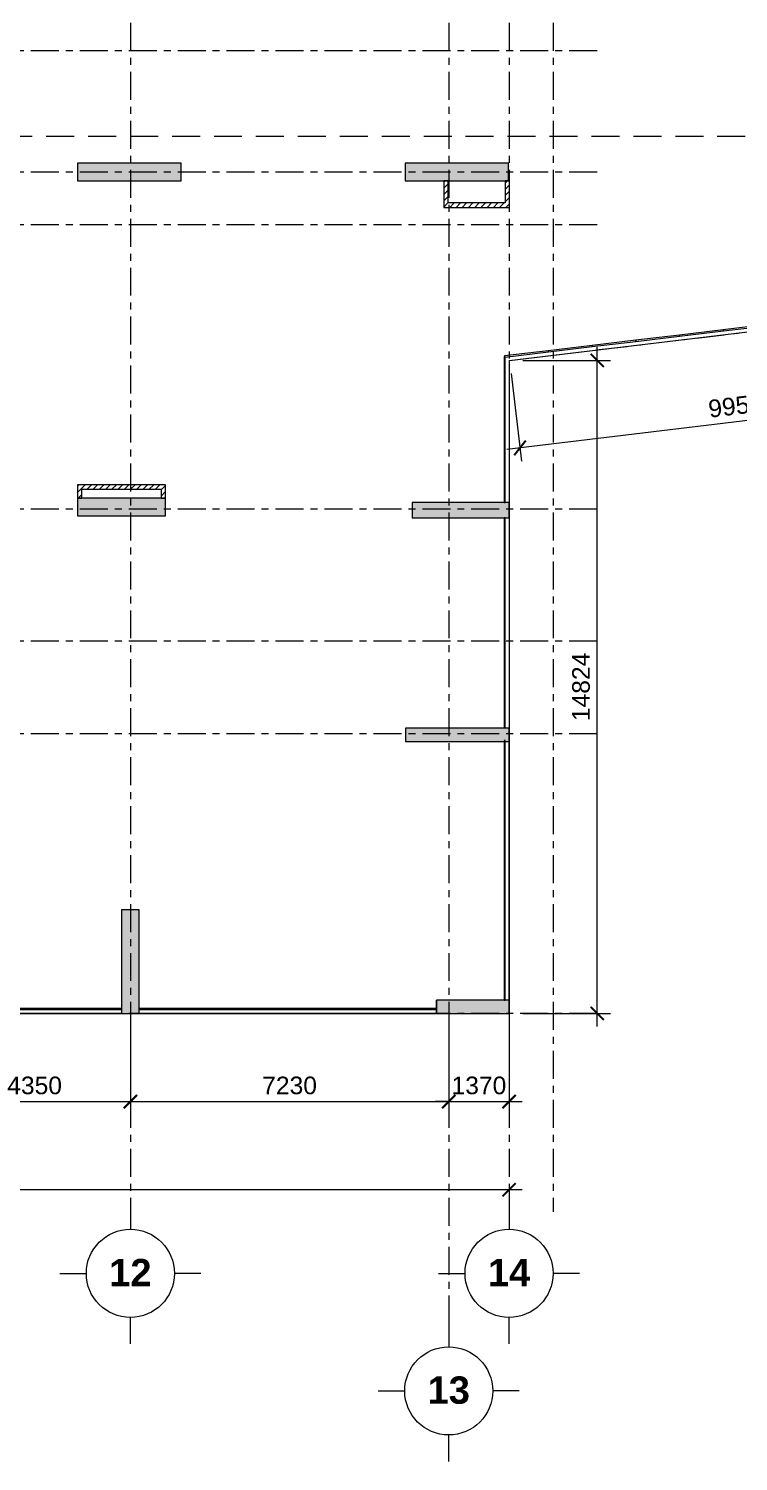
# Model space of a CAD drawing. Header units: millimetres. Extents: x -20201 to 105152, y -11216 to 48206.
# Drawn here: x 30090 to 46207, y -10168 to 22356 of the extents above; entities that cross this region are included whole.
import ezdxf

# ---------------------------------------------------------------- set-up
doc = ezdxf.new("R2010")
doc.units = ezdxf.units.MM
doc.linetypes.add('Grid Line', pattern=[22.225, 12.7, -3.175, 3.175, -3.175])
doc.linetypes.add('HIDDEN2', pattern=[4.7625, 3.175, -1.5875])
for name, color, linetype, lineweight in [('DIM', 1, 'Continuous', 5), ('HATCH-TUONG', 152, 'Continuous', 9), ('KH', 6, 'Continuous', 5), ('KI-HIEU-1', 151, 'Continuous', 9), ('KINH', 152, 'Continuous', 5), ('NET CAT', 3, 'Continuous', 5), ('NET CATConcrete', 3, 'Continuous', 5), ('NET-CAT', 3, 'Continuous', 9), ('NET-THAY', 2, 'Continuous', 9), ('TRUC', 225, 'Continuous', 5)]:
    doc.layers.add(name, color=color, linetype=linetype, lineweight=lineweight)
doc.styles.add('Arial_B', font='arialbd_1.ttf', dxfattribs={"height": 619.047619})
doc.styles.add('TA1', font='arial_1.ttf')
doc.dimstyles.new('D_200_KTx2', dxfattribs={"dimtxt": 400, "dimasz": 300, "dimexe": 300, "dimexo": 300, "dimgap": 160, "dimtad": 1, "dimdec": 0, "dimzin": 9, "dimtxsty": 'TA1', "dimblk": 'ARCHTICK', "dimcen": 1, "dimdle": 300, "dimclrd": 256, "dimclre": 256, "dimclrt": 7, "dimadec": 0, "dimazin": 0, "dimtfac": 1, "dimtdec": 0, "dimtix": 1, "dimtmove": 1, "dimatfit": 3, "dimldrblk": 'ARCHTICK', "dimfxl": 0, "dimtolj": 1, "dimtzin": 0, "dimlwd": -1, "dimlwe": -1, "dimarcsym": 0})
pattern_1 = [(45, (0, 0), (-70.71068, 70.71068), [])]

# ---------------------------------------------------------------- blocks, each defined once
blk = doc.blocks.new('ALC1807-ASCENT PLAZA-KET CAU 1_rvt-1-MẶT BẰNG TẦNG 1')
at = {"layer": 'NET CAT'}
for points in [[(33551, 18900), (33551, 19300), (31201, 19300), (31201, 18900)], [(40991, 18900), (40991, 19300), (38641, 19300), (38641, 18900)], [(33201, 11300), (33201, 11700), (31201, 11700), (31201, 11300)], [(41001, 11250), (41001, 11600), (38801, 11600), (38801, 11250)], [(41001, 6175), (41001, 6475), (38651, 6475), (38651, 6175)], [(32601, 0), (32601, 2350), (32201, 2350), (32201, 0)], [(41001, 0), (41001, 300), (39351, 300), (39351, 0)]]:
    blk.add_hatch(color=7, dxfattribs=at).paths.add_polyline_path(points, flags=0)
at = {"layer": 'NET CAT', "color": 90, "lineweight": 13}
for p, q in [((33551, 19300), (31201, 19300)), ((31201, 19300), (31201, 18900)), ((33551, 18900), (33551, 19300)), ((40991, 19300), (38641, 19300)), ((38641, 19300), (38641, 18900)), ((40991, 18900), (40991, 19300)), ((31201, 18900), (33551, 18900)), ((38641, 18900), (40991, 18900)), ((33201, 11700), (31201, 11700)), ((31201, 11700), (31201, 11300)), ((33201, 11300), (33201, 11700)), ((41001, 11600), (38801, 11600)), ((38801, 11600), (38801, 11250)), ((41001, 11250), (41001, 11600)), ((31201, 11300), (33201, 11300)), ((38801, 11250), (41001, 11250)), ((41001, 6475), (38651, 6475)), ((38651, 6475), (38651, 6175)), ((41001, 6175), (41001, 6475)), ((38651, 6175), (41001, 6175)), ((32201, 2350), (32201, 0)), ((32601, 2350), (32201, 2350)), ((32601, 0), (32601, 2350)), ((41001, 300), (39351, 300)), ((39351, 300), (39351, 0)), ((41001, 0), (41001, 300)), ((32201, 0), (32601, 0)), ((39351, 0), (41001, 0))]:
    blk.add_line(p, q, dxfattribs=at)
blk = doc.blocks.new('System Panel - Glazed-394770-MẶT BẰNG TẦNG 2')
at = {"layer": 'KINH', "lineweight": 9}
for p, q in [((500, 13), (-500, 13)), ((-500, 13), (-500, -13)), ((500, -13), (500, 13)), ((-500, -13), (500, -13))]:
    blk.add_line(p, q, dxfattribs=at)
blk = doc.blocks.new('System Panel - Glazed-616473-MẶT BẰNG TẦNG 2')
at = {"layer": 'KINH', "lineweight": 9}
for p, q in [((450, 13), (-450, 13)), ((-450, 13), (-450, -13)), ((450, -13), (450, 13)), ((-450, -13), (450, -13))]:
    blk.add_line(p, q, dxfattribs=at)
blk = doc.blocks.new('System Panel - Glazed-616623-MẶT BẰNG TẦNG 2')
at = {"layer": 'KINH', "color": 250, "lineweight": 9}
for p, q in [((156, 13), (-156, 13)), ((-156, 13), (-156, -13)), ((156, -13), (156, 13)), ((-156, -13), (156, -13))]:
    blk.add_line(p, q, dxfattribs=at)
blk = doc.blocks.new('System Panel - Glazed-540955-MẶT BẰNG TẦNG 2')
at = {"layer": 'KINH', "lineweight": 9}
for p, q in [((500, 13), (-500, 13)), ((-500, 13), (-500, -13)), ((500, -13), (500, 13)), ((-500, -13), (500, -13))]:
    blk.add_line(p, q, dxfattribs=at)
blk = doc.blocks.new('_ARCHTICK')
at = {"color": 0, "linetype": 'ByBlock', "const_width": 0.15}
blk.add_lwpolyline([(-0.5, -0.5), (0.5, 0.5)], dxfattribs=at)
blk = doc.blocks.new('*D97')
at = {"layer": 'Defpoints', "color": 0, "transparency": 16777216}
for p in [(28051, 0), (32401, 0), (32401, -2000)]:
    blk.add_point(p, dxfattribs=at)
at = {"layer": 'DIM', "transparency": 16777216}
for p, q in [((28051, -300), (28051, -2300)), ((32401, -300), (32401, -2300)), ((27751, -2000), (32701, -2000))]:
    blk.add_line(p, q, dxfattribs=at)
at = {"layer": 'DIM', "transparency": 16777216, "xscale": 300, "yscale": 300, "zscale": 300, "rotation": 180}
blk.add_blockref('_ARCHTICK', (28051, -2000), dxfattribs=at)
at = {"layer": 'DIM', "transparency": 16777216, "xscale": 300, "yscale": 300, "zscale": 300}
blk.add_blockref('_ARCHTICK', (32401, -2000), dxfattribs=at)
at = {"layer": 'DIM', "color": 7, "transparency": 16777216, "insert": (30226, -1636), "char_height": 400, "attachment_point": 5, "style": 'TA1'}
blk.add_mtext('\\A1;4350', dxfattribs=at)
blk = doc.blocks.new('*D98')
at = {"layer": 'Defpoints', "color": 0, "transparency": 16777216}
for p in [(32401, 0), (39631, 0), (39631, -2000)]:
    blk.add_point(p, dxfattribs=at)
at = {"layer": 'DIM', "transparency": 16777216}
for p, q in [((32401, -300), (32401, -2300)), ((39631, -300), (39631, -2300)), ((32101, -2000), (39931, -2000))]:
    blk.add_line(p, q, dxfattribs=at)
at = {"layer": 'DIM', "transparency": 16777216, "xscale": 300, "yscale": 300, "zscale": 300, "rotation": 180}
blk.add_blockref('_ARCHTICK', (32401, -2000), dxfattribs=at)
at = {"layer": 'DIM', "transparency": 16777216, "xscale": 300, "yscale": 300, "zscale": 300}
blk.add_blockref('_ARCHTICK', (39631, -2000), dxfattribs=at)
at = {"layer": 'DIM', "color": 7, "transparency": 16777216, "insert": (36016, -1636), "char_height": 400, "attachment_point": 5, "style": 'TA1'}
blk.add_mtext('\\A1;7230', dxfattribs=at)
blk = doc.blocks.new('*D99')
at = {"layer": 'Defpoints', "color": 0, "transparency": 16777216}
for p in [(39631, 0), (41001, 0), (41001, -2000)]:
    blk.add_point(p, dxfattribs=at)
at = {"layer": 'DIM', "transparency": 16777216}
for p, q in [((39631, -300), (39631, -2300)), ((41001, -300), (41001, -2300)), ((39631, -2000), (39331, -2000)), ((39631, -2000), (41001, -2000)), ((41001, -2000), (41301, -2000))]:
    blk.add_line(p, q, dxfattribs=at)
at = {"layer": 'DIM', "transparency": 16777216, "xscale": 300, "yscale": 300, "zscale": 300}
blk.add_blockref('_ARCHTICK', (39631, -2000), dxfattribs=at)
at = {"layer": 'DIM', "transparency": 16777216, "xscale": 300, "yscale": 300, "zscale": 300, "rotation": 180}
blk.add_blockref('_ARCHTICK', (41001, -2000), dxfattribs=at)
at = {"layer": 'DIM', "color": 7, "transparency": 16777216, "insert": (40316, -1636), "char_height": 400, "attachment_point": 5, "style": 'TA1'}
blk.add_mtext('\\A1;1370', dxfattribs=at)
blk = doc.blocks.new('*D100')
at = {"layer": 'Defpoints', "color": 0, "transparency": 16777216}
for p in [(-8499, -3576), (41001, -3576), (41001, -4000)]:
    blk.add_point(p, dxfattribs=at)
at = {"layer": 'DIM', "transparency": 16777216}
for p, q in [((-8499, -3876), (-8499, -4300)), ((41001, -3876), (41001, -4300)), ((-8799, -4000), (41301, -4000))]:
    blk.add_line(p, q, dxfattribs=at)
at = {"layer": 'DIM', "transparency": 16777216, "xscale": 300, "yscale": 300, "zscale": 300, "rotation": 180}
blk.add_blockref('_ARCHTICK', (-8499, -4000), dxfattribs=at)
at = {"layer": 'DIM', "transparency": 16777216, "xscale": 300, "yscale": 300, "zscale": 300}
blk.add_blockref('_ARCHTICK', (41001, -4000), dxfattribs=at)
at = {"layer": 'DIM', "color": 7, "transparency": 16777216, "insert": (16251, -3636), "char_height": 400, "attachment_point": 5, "style": 'TA1'}
blk.add_mtext('\\A1;49500', dxfattribs=at)
blk = doc.blocks.new('Grid - FamilyAL-KH TRUC-550400-MẶT BẰNG HẦM 2')
at = {"layer": 'KH'}
for p, q in [((0, 7), (0, 4)), ((-8, -1), (-5, -1)), ((8, -1), (5, -1)), ((0, -9), (0, -6))]:
    blk.add_line(p, q, dxfattribs=at)
blk.add_circle((0, -1), 5, dxfattribs=at)
blk = doc.blocks.new('*D122')
at = {"layer": 'Defpoints', "color": 0, "transparency": 16777216}
for p in [(41010, 14825), (51179, 13601), (41248, 12839)]:
    blk.add_point(p, dxfattribs=at)
at = {"layer": 'DIM', "transparency": 16777216}
for p, q in [((41046, 14527), (41284, 12541)), ((51144, 13899), (51093, 14321)), ((51427, 14058), (40950, 12803))]:
    blk.add_line(p, q, dxfattribs=at)
at = {"layer": 'DIM', "transparency": 16777216, "xscale": 300, "yscale": 300, "zscale": 300}
for p, rotation in [((51129, 14023), 6.830649259175843), ((41248, 12839), 186.8306492591759)]:
    blk.add_blockref('_ARCHTICK', p, dxfattribs=dict(at, rotation=rotation))
at = {"layer": 'DIM', "color": 7, "transparency": 16777216, "insert": (46145, 13793), "char_height": 400, "attachment_point": 5, "rotation": 6.8306, "style": 'TA1'}
blk.add_mtext('\\A1;9951', dxfattribs=at)
blk = doc.blocks.new('*D136')
at = {"layer": 'Defpoints', "color": 0, "transparency": 16777216}
for p in [(41010, 14825), (43001, 14825), (41010, 1)]:
    blk.add_point(p, dxfattribs=at)
at = {"layer": 'DIM', "transparency": 16777216}
for p, q in [((43001, -299), (43001, 15125)), ((41310, 14825), (43301, 14825)), ((41310, 1), (43301, 1))]:
    blk.add_line(p, q, dxfattribs=at)
at = {"layer": 'DIM', "transparency": 16777216, "xscale": 300, "yscale": 300, "zscale": 300}
for p, rotation in [((43001, 14825), 90), ((43001, 1), 270)]:
    blk.add_blockref('_ARCHTICK', p, dxfattribs=dict(at, rotation=rotation))
at = {"layer": 'DIM', "color": 7, "transparency": 16777216, "insert": (42636, 7413), "char_height": 400, "attachment_point": 5, "rotation": 90, "style": 'TA1', "bg_fill": 3, "box_fill_scale": 1.1, "bg_fill_color": 256, "bg_fill_true_color": 13158600, "bg_fill_transparency": 0}
blk.add_mtext('\\A1;14824', dxfattribs=at)

msp = doc.modelspace()

# ---------------------------------------------------------------- hatches: boundary and pattern name
at = {"layer": 'HATCH-TUONG', "lineweight": 5}
h = msp.add_hatch(dxfattribs=at)
h.set_pattern_fill('FP_2', color=256, style=0, pattern_type=2)
h.set_pattern_definition(pattern_1)
h.paths.add_polyline_path([(39620.6, 18399.9), (39620.6, 18899.9), (39520.6, 18899.9), (39520.6, 18399.9)], flags=0)
h = msp.add_hatch(dxfattribs=at)
h.set_pattern_fill('FP_2', color=256, style=0, pattern_type=2)
h.set_pattern_definition(pattern_1)
h.paths.add_polyline_path([(41010.5, 18299.9), (41010.5, 18899.9), (40910.5, 18899.9), (40910.5, 18299.9)], flags=0)
h = msp.add_hatch(dxfattribs=at)
h.set_pattern_fill('FP_2', color=256, style=0, pattern_type=2)
h.set_pattern_definition(pattern_1)
h.paths.add_polyline_path([(40910.5, 18299.9), (40910.5, 18399.9), (39520.6, 18399.9), (39520.6, 18299.9), (40329.6, 18299.9)], flags=0)
h = msp.add_hatch(dxfattribs=at)
h.set_pattern_fill('FP_2', color=256, style=0, pattern_type=2)
h.set_pattern_definition(pattern_1)
h.paths.add_polyline_path([(31300.5, 11699.9), (31300.5, 11999.9), (31200.5, 11999.9), (31200.5, 11699.9)], flags=0)
h = msp.add_hatch(dxfattribs=at)
h.set_pattern_fill('FP_2', color=256, style=0, pattern_type=2)
h.set_pattern_definition(pattern_1)
h.paths.add_polyline_path([(33100.5, 11899.9), (33100.5, 11999.9), (31300.5, 11999.9), (31300.5, 11899.9)], flags=0)
h = msp.add_hatch(dxfattribs=at)
h.set_pattern_fill('FP_2', color=256, style=0, pattern_type=2)
h.set_pattern_definition(pattern_1)
h.paths.add_polyline_path([(33196.8, 11699.9), (33200.5, 11699.9), (33200.5, 11999.9), (33100.5, 11999.9), (33100.5, 11699.9)], flags=0)

# ---------------------------------------------------------------- linework, layer by layer
at = {"layer": 'KI-HIEU-1', "linetype": 'HIDDEN2', "ltscale": 200}
msp.add_line((-17135.3, 19919), (102085.8, 19919), dxfattribs=at)
at = {"layer": 'KINH', "lineweight": 9}
for p, q in [((40887.8, 7249.9), (40887.8, 6499.9)), ((40913.2, 7249.9), (40887.8, 7249.9)), ((40913.2, 6499.9), (40913.2, 7249.9)), ((40887.8, 6499.9), (40913.2, 6499.9)), ((33350.5, 112.6), (32600.5, 112.6)), ((32600.5, 112.6), (32600.5, 87.2)), ((32600.5, 87.2), (33350.5, 87.2)), ((33350.5, 87.2), (33350.5, 112.6)), ((41000.5, 1.1), (41010.5, 1.1))]:
    msp.add_line(p, q, dxfattribs=at)
at = {"layer": 'NET CATConcrete'}
for p, q in [((41000.5, 14823.7), (50494.7, 15961)), ((41000.5, 14823.7), (41000.5, 11599.9)), ((41000.5, 11249.9), (41000.5, 6474.9)), ((41000.5, 299.9), (41000.5, 6174.9)), ((39350.5, -0.1), (39350.5, 299.9)), ((32200.5, -0.1), (26100.5, -0.1)), ((39350.5, -0.1), (32600.5, -0.1))]:
    msp.add_line(p, q, dxfattribs=at)
at = {"layer": 'NET-CAT'}
for p, q in [((39620.6, 18899.9), (39520.6, 18899.9)), ((39520.6, 18899.9), (39520.6, 18399.9)), ((39620.6, 18399.9), (39620.6, 18899.9)), ((40910.5, 18899.9), (40910.5, 18399.9)), ((41010.5, 18899.9), (40910.5, 18899.9)), ((41010.5, 18299.9), (41010.5, 18899.9)), ((39520.6, 18399.9), (39520.6, 18299.9)), ((39520.6, 18299.9), (40910.5, 18299.9)), ((40910.5, 18399.9), (39620.6, 18399.9)), ((40910.5, 18299.9), (41010.5, 18299.9)), ((31200.5, 11999.9), (31200.5, 11699.9)), ((31300.5, 11999.9), (31200.5, 11999.9)), ((33100.5, 11999.9), (31300.5, 11999.9)), ((31300.5, 11899.9), (33100.5, 11899.9)), ((31300.5, 11699.9), (31300.5, 11899.9)), ((33200.5, 11999.9), (33100.5, 11999.9)), ((33100.5, 11899.9), (33100.5, 11699.9)), ((33200.5, 11699.9), (33200.5, 11999.9)), ((31200.5, 11699.9), (31300.5, 11699.9)), ((33100.5, 11699.9), (33200.5, 11699.9))]:
    msp.add_line(p, q, dxfattribs=at)
at = {"layer": 'NET-THAY', "color": 250}
for p, q in [((39621, 18401.1), (39621, 18899.9)), ((40910.8, 18401.1), (39621, 18401.1)), ((41010.5, 14824.9), (50494.7, 15961)), ((41010.5, 1.1), (41010.5, 14824.9)), ((26100.5, 1.1), (32200.5, 1.1)), ((32600.5, 1.1), (39350.5, 1.1))]:
    msp.add_line(p, q, dxfattribs=at)
at = {"layer": 'TRUC', "linetype": 'Grid Line', "ltscale": 50}
for p, q in [((32400.5, 43599.9), (32400.5, -4500.1)), ((39630.5, 43599.9), (39630.5, -7167.6)), ((41000.5, 43599.9), (41000.5, -4500.1)), ((42000.5, 43599.9), (42000.5, -4500.1)), ((43000.5, 21849.9), (-12092.4, 21849.9)), ((43048.1, 15069), (98722.6, 21738.3)), ((43000.5, 19099.9), (-12092.4, 19099.9)), ((43000.5, 17899.9), (-14407, 17899.9)), ((43000.5, 11449.9), (-12092.4, 11449.9)), ((43000.5, 8449.9), (-14407, 8449.9)), ((43000.5, 6349.9), (-12092.4, 6349.9)), ((43000.5, -0.1), (-12092.4, -0.1))]:
    msp.add_line(p, q, dxfattribs=at)

# ---------------------------------------------------------------- block references
at = {"lineweight": 5}
msp.add_blockref('ALC1807-ASCENT PLAZA-KET CAU 1_rvt-1-MẶT BẰNG TẦNG 1', (0, 0), dxfattribs=at)
at = {"color": 10, "lineweight": 15}
for name, p, rotation in [('System Panel - Glazed-540955-MẶT BẰNG TẦNG 2', (46361.5, 15566.6), 6.830649259233947), ('System Panel - Glazed-540955-MẶT BẰNG TẦNG 2', (44375.7, 15328.7), 6.830649259233947), ('System Panel - Glazed-540955-MẶT BẰNG TẦNG 2', (45368.6, 15447.6), 6.830649259233947), ('System Panel - Glazed-540955-MẶT BẰNG TẦNG 2', (41397, 14971.9), 6.830649259233947), ('System Panel - Glazed-540955-MẶT BẰNG TẦNG 2', (42389.9, 15090.8), 6.830649259233947), ('System Panel - Glazed-540955-MẶT BẰNG TẦNG 2', (43382.8, 15209.8), 6.830649259233947), ('System Panel - Glazed-394770-MẶT BẰNG TẦNG 2', (40900.5, 14412.4), 270), ('System Panel - Glazed-394770-MẶT BẰNG TẦNG 2', (40900.5, 13412.4), 270), ('System Panel - Glazed-394770-MẶT BẰNG TẦNG 2', (40900.5, 12412.4), 270), ('System Panel - Glazed-394770-MẶT BẰNG TẦNG 2', (40900.5, 9749.9), 270), ('System Panel - Glazed-394770-MẶT BẰNG TẦNG 2', (40900.5, 8749.9), 270), ('System Panel - Glazed-394770-MẶT BẰNG TẦNG 2', (40900.5, 5699.9), 270), ('System Panel - Glazed-394770-MẶT BẰNG TẦNG 2', (40900.5, 4699.9), 270), ('System Panel - Glazed-394770-MẶT BẰNG TẦNG 2', (40900.5, 3699.9), 270), ('System Panel - Glazed-394770-MẶT BẰNG TẦNG 2', (40900.5, 2699.9), 270), ('System Panel - Glazed-394770-MẶT BẰNG TẦNG 2', (40900.5, 1699.9), 270), ('System Panel - Glazed-616473-MẶT BẰNG TẦNG 2', (40900.5, 749.9), 270), ('System Panel - Glazed-394770-MẶT BẰNG TẦNG 2', (29700.5, 99.9), 180), ('System Panel - Glazed-394770-MẶT BẰNG TẦNG 2', (30700.5, 99.9), 180), ('System Panel - Glazed-394770-MẶT BẰNG TẦNG 2', (31700.5, 99.9), 180), ('System Panel - Glazed-394770-MẶT BẰNG TẦNG 2', (34850.5, 99.9), 180), ('System Panel - Glazed-394770-MẶT BẰNG TẦNG 2', (35850.5, 99.9), 180), ('System Panel - Glazed-394770-MẶT BẰNG TẦNG 2', (36850.5, 99.9), 180), ('System Panel - Glazed-394770-MẶT BẰNG TẦNG 2', (37850.5, 99.9), 180), ('System Panel - Glazed-394770-MẶT BẰNG TẦNG 2', (38850.5, 99.9), 180)]:
    msp.add_blockref(name, p, dxfattribs=dict(at, rotation=rotation))
at = {"lineweight": 15, "rotation": 270}
msp.add_blockref('System Panel - Glazed-394770-MẶT BẰNG TẦNG 2', (40900.5, 7749.9), dxfattribs=at)
at = {"lineweight": 5, "xscale": 199.9999999999999, "yscale": 199.9999999999999, "zscale": 199.9999999999999, "rotation": 180}
for p in [(32400.5, -6100.1), (41000.5, -6100.1), (39630.5, -8767.6)]:
    msp.add_blockref('Grid - FamilyAL-KH TRUC-550400-MẶT BẰNG HẦM 2', p, dxfattribs=at)
at = {"layer": 'KINH', "lineweight": 9}
for name, p, rotation in [('System Panel - Glazed-616623-MẶT BẰNG TẦNG 2', (40900.5, 11756.2), 270), ('System Panel - Glazed-394770-MẶT BẰNG TẦNG 2', (40900.5, 10749.9), 270), ('System Panel - Glazed-394770-MẶT BẰNG TẦNG 2', (33850.5, 99.9), 180)]:
    msp.add_blockref(name, p, dxfattribs=dict(at, rotation=rotation))

# ---------------------------------------------------------------- texts
at = {"layer": 'KH', "char_height": 619.05, "width": 1116.488, "attachment_point": 2, "line_spacing_factor": 0.941778, "style": 'Arial_B'}
for s, insert in [('12', (32400.8, -5572.2)), ('14', (41000.8, -5572.2)), ('13', (39630.8, -8239.8))]:
    msp.add_mtext(s, dxfattribs=dict(at, insert=insert))

# ---------------------------------------------------------------- dimensions: what is measured, and where the dimension line sits
at = {"layer": 'DIM'}
dim = msp.add_linear_dim(base=(41248.3, 12839.1), p1=(51179.4, 13601.4), p2=(41010.5, 14824.9), angle=6.83065, dimstyle='D_200_KTx2', dxfattribs=at)
dim.commit()
dim.dimension.update_dxf_attribs({"geometry": '*D122', "text_midpoint": (46145.3, 13792.5)})
for base, p1, p2, picture, middle in [((32400.5, -2000.1), (28050.5, -0.1), (32400.5, -0.1), '*D97', (30225.5, -1635.7)), ((39630.5, -2000.1), (32400.5, -0.1), (39630.5, -0.1), '*D98', (36015.5, -1635.7)), ((41000.5, -2000.1), (39630.5, -0.1), (41000.5, -0.1), '*D99', (40315.5, -1635.7)), ((41000.5, -4000.1), (-8499.5, -3575.8), (41000.5, -3575.8), '*D100', (16250.5, -3635.8))]:
    dim = msp.add_linear_dim(base=base, p1=p1, p2=p2, dimstyle='D_200_KTx2', dxfattribs=at)
    dim.commit()
    dim.dimension.update_dxf_attribs({"geometry": picture, "text_midpoint": middle})

# ---------------------------------------------------------------- next in the draw order: dimensions: what is measured, and where the dimension line sits
dim = msp.add_linear_dim(base=(43000.5, 14824.9), p1=(41010.5, 1.1), p2=(41010.5, 14824.9), angle=90, dimstyle='D_200_KTx2', override={"dimtfill": 1, "dimarcsym": 2}, dxfattribs=at)
dim.commit()
dim.dimension.update_dxf_attribs({"geometry": '*D136', "text_midpoint": (42636.3, 7413)})

doc.saveas('drawing.dxf')
